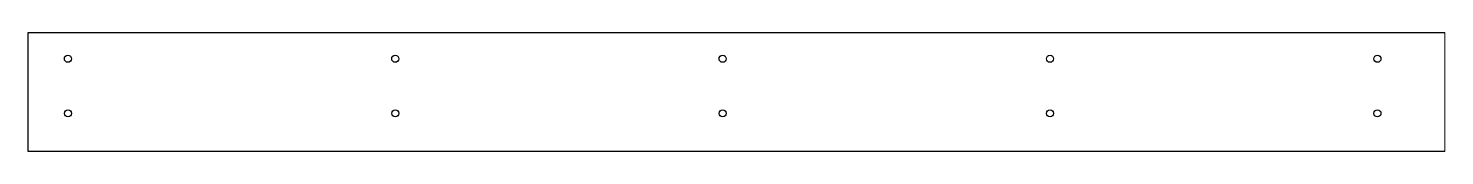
# Paper-space layout 'Layout1' of a CAD drawing. Header units: millimetres. Extents: x 0 to 257, y 87 to 108.
# The model-space entities are those that its viewports show. They can reach past a viewport. Long polylines and large blocks are cut down to what shows.
import ezdxf

# ---------------------------------------------------------------- set-up
doc = ezdxf.new("R2010")
doc.units = ezdxf.units.MM
doc.header["$LTSCALE"] = 10
doc.layers.add('BOLTS', color=6, linetype='Continuous')
doc.layers.add('MEMBERS', color=5, linetype='Continuous')

msp = doc.modelspace()

# ---------------------------------------------------------------- linework, layer by layer
at = {"layer": 'BOLTS', "color": 2, "linetype": 'Continuous'}
for centre in [(50, 42), (463.5, 42), (877, 42), (1290.6, 42), (1704.1, 42), (50.1, -27), (463.6, -27), (877.1, -27), (1290.6, -27), (1704.1, -27)]:
    msp.add_circle(centre, 4.5, dxfattribs=at)
at = {"layer": 'MEMBERS', "color": 3, "linetype": 'Continuous'}
for p, q in [((0, -75), (0, 75)), ((0, 75), (1789.1, 75)), ((1789.1, 75), (1789.1, -75)), ((1789.1, -75), (0, -75))]:
    msp.add_line(p, q, dxfattribs=at)

psp = doc.layouts.get("Layout1")

# ---------------------------------------------------------------- viewports
at = {"layer": '0'}
psp.add_viewport(center=(128.5, 97.5), size=(257, 21.54728), view_center_point=(894.54, 0), view_height=150, dxfattribs=at)

doc.saveas('drawing.dxf')
